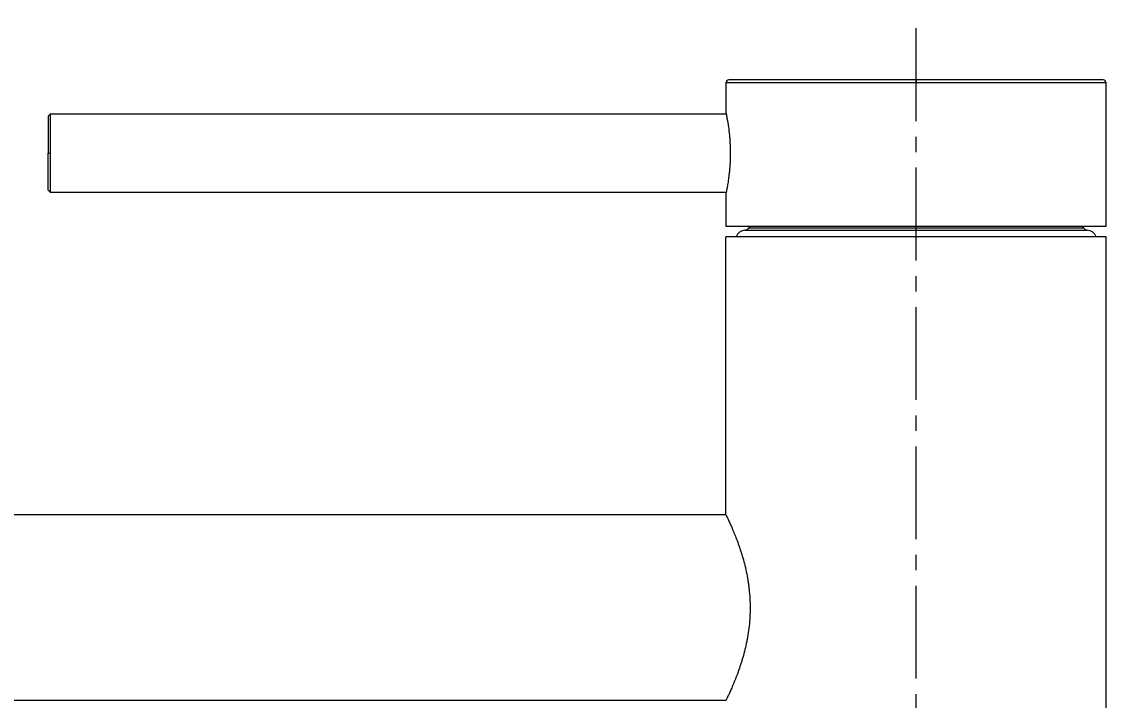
# Model space of a CAD drawing. Header units: millimetres. Extents: x 12315 to 13087, y 2477 to 3022.
# Drawn here: x 12769.6 to 12880.8, y 2787.4 to 2857 of the extents above; entities that cross this region are included whole.
import ezdxf

# ---------------------------------------------------------------- set-up
doc = ezdxf.new("R2010")
doc.units = ezdxf.units.MM
doc.linetypes.add('CENTER2', pattern=[28.575, 19.05, -3.175, 3.175, -3.175])
doc.linetypes.add('CENTERX2', pattern=[101.6, 63.5, -12.7, 12.7, -12.7])
doc.layers.add('CENTER', color=1, linetype='CENTERX2', lineweight=15)
doc.layers.add('DIM_', color=5, linetype='Continuous', lineweight=9)
doc.styles.get("Standard").update_dxf_attribs({"font": 'arial.ttf'})
doc.dimstyles.new('사본(2) STANDARD', dxfattribs={"dimscale": 0, "dimtxt": 4, "dimasz": 4, "dimexe": 1.25, "dimexo": 0.625, "dimgap": 1.5, "dimtad": 3, "dimtih": 1, "dimtoh": 1, "dimdec": 1, "dimzin": 9, "dimdsep": 46, "dimtxsty": 'Standard', "dimcen": 2.5, "dimclrd": 5, "dimclre": 5, "dimclrt": 5, "dimadec": 0, "dimazin": 0, "dimtfac": 1, "dimtdec": 1, "dimtmove": 0, "dimatfit": 3, "dimfxl": 1.25, "dimtfill": 1, "dimtolj": 1, "dimtzin": 0, "dimarcsym": 0})

# ---------------------------------------------------------------- blocks, each defined once
blk = doc.blocks.new('*D8')
at = {"layer": 'Defpoints', "color": 0, "transparency": 16777216}
for p in [(12861.3, 2857.01), (12735.49, 2797.06), (12769.56, 2748.72), (12704.78, 2689.94), (12861.3, 2618.21)]:
    blk.add_point(p, dxfattribs=at)
at = {"layer": 'DIM_', "color": 5, "lineweight": -2, "transparency": 16777216}
for start, end in [(254.4624, 261.3884), (262.6107, 269.5376)]:
    blk.add_arc((12861.3, 3235.8), 495.64, start, end, dxfattribs=at)
at = {"layer": 'DIM_', "color": 5, "transparency": 16777216}
for points in [[(12728.35, 2757.63), (12728.72, 2758.91), (12724.69, 2759.36)], [(12857.3, 2740.84), (12857.3, 2739.51), (12861.3, 2740.16)]]:
    blk.add_solid(points, dxfattribs=at)
at = {"layer": 'DIM_', "color": 5, "transparency": 16777216, "insert": (12792.32, 2744.98), "char_height": 4, "attachment_point": 5, "bg_fill": 3, "box_fill_scale": 1.1, "bg_fill_color": 256, "bg_fill_true_color": 13158600, "bg_fill_transparency": 0}
blk.add_mtext('\\A1;16°', dxfattribs=at)

msp = doc.modelspace()

# ---------------------------------------------------------------- linework, layer by layer
at = {"linetype": 'Continuous', "lineweight": 18}
for p, q in [((12861.29, 2851.04), (12842.09, 2851.04)), ((12880.49, 2851.04), (12861.29, 2851.04)), ((12841.79, 2850.74), (12841.79, 2847.67)), ((12880.79, 2836.04), (12880.79, 2850.74)), ((12772.49, 2847.54), (12772.29, 2847.34)), ((12841.82, 2847.54), (12772.49, 2847.54)), ((12772.29, 2847.34), (12772.29, 2843.54)), ((12772.29, 2839.74), (12772.29, 2843.54)), ((12772.29, 2839.74), (12772.49, 2839.54)), ((12772.49, 2839.54), (12841.82, 2839.54)), ((12841.79, 2839.4), (12841.79, 2836.04)), ((12841.79, 2836.04), (12880.79, 2836.04)), ((12843.74, 2835.64), (12878.86, 2835.64)), ((12878.49, 2835.84), (12844.12, 2835.84)), ((12880.79, 2836.04), (12880.79, 2836.04)), ((12880.8, 2834.94), (12841.8, 2834.94)), ((12841.8, 2806.44), (12841.8, 2834.94)), ((12880.8, 2695.94), (12880.8, 2834.94)), ((12841.8, 2806.44), (12728.3, 2806.44)), ((12742.62, 2787.44), (12841.8, 2787.44))]:
    msp.add_line(p, q, dxfattribs=at)
at = {"linetype": 'Continuous', "lineweight": 13}
for p, q in [((12861.29, 2851.04), (12861.29, 2850.74)), ((12861.29, 2850.74), (12841.79, 2850.74)), ((12880.79, 2850.74), (12861.29, 2850.74)), ((12880.79, 2836.04), (12880.79, 2850.74)), ((12880.79, 2850.74), (12880.79, 2850.74))]:
    msp.add_line(p, q, dxfattribs=at)
at = {"linetype": 'Continuous', "lineweight": 18}
for centre, radius, start, end in [((12842.09, 2850.74), 0.3, 90, 180), ((12880.49, 2850.74), 0.3, 0, 90), ((12843.81, 2834.64), 1, 93.6905, 162.5412), ((12843.71, 2836.14), 0.5, 273.7047, 324.2084), ((12861.3, 2823.45), 21.19, 143.5546, 144.2029), ((12861.3, 2823.45), 21.19, 35.7971, 36.4453), ((12878.89, 2836.14), 0.5, 215.7916, 266.2953), ((12878.8, 2834.64), 1, 17.4588, 86.3095)]:
    msp.add_arc(centre, radius, start, end, dxfattribs=at)
for points, knots in [([(12772.49, 2847.54), (12772.49, 2847.54), (12772.49, 2847.54), (12772.49, 2847.53), (12772.49, 2847.53), (12772.49, 2847.51), (12772.49, 2847.49), (12772.49, 2847.44), (12772.49, 2847.4), (12772.49, 2847.33), (12772.49, 2847.28), (12772.49, 2847.22), (12772.49, 2847.21), (12772.49, 2847.18), (12772.49, 2847.14), (12772.49, 2847.1), (12772.49, 2847), (12772.49, 2846.87), (12772.49, 2846.72), (12772.49, 2846.59), (12772.49, 2846.55), (12772.49, 2846.48), (12772.49, 2846.46), (12772.49, 2846.41), (12772.49, 2846.3), (12772.49, 2846.08), (12772.49, 2845.87), (12772.49, 2845.66), (12772.49, 2845.54), (12772.49, 2845.4), (12772.49, 2845.37), (12772.49, 2845.31), (12772.49, 2845.22), (12772.49, 2845.13), (12772.49, 2844.95), (12772.49, 2844.7), (12772.49, 2844.45), (12772.49, 2844.26), (12772.49, 2844.19), (12772.49, 2844.06), (12772.49, 2844), (12772.49, 2843.8), (12772.49, 2843.67), (12772.49, 2843.54)], [0, 0, 0, 0, 0.030882, 0.030882, 0.062144, 0.062144, 0.124667, 0.124667, 0.187191, 0.187191, 0.249715, 0.249715, 0.265346, 0.265346, 0.280977, 0.312239, 0.312239, 0.374762, 0.437286, 0.437286, 0.468548, 0.468548, 0.484179, 0.484179, 0.49981, 0.562334, 0.624857, 0.624857, 0.687381, 0.687381, 0.703012, 0.703012, 0.718643, 0.749905, 0.749905, 0.812429, 0.874952, 0.874952, 0.906214, 0.906214, 0.937476, 0.937476, 1, 1, 1, 1]), ([(12841.79, 2847.69), (12841.79, 2847.69), (12841.79, 2847.68), (12841.8, 2847.66), (12841.8, 2847.63), (12841.82, 2847.57), (12841.83, 2847.52), (12841.83, 2847.51), (12841.83, 2847.49), (12841.84, 2847.48), (12841.84, 2847.45), (12841.85, 2847.42), (12841.86, 2847.35), (12841.88, 2847.23), (12841.91, 2847.1), (12841.93, 2846.98), (12841.94, 2846.94), (12841.95, 2846.88), (12841.95, 2846.86), (12841.96, 2846.82), (12841.98, 2846.71), (12842.01, 2846.51), (12842.04, 2846.31), (12842.07, 2846.1), (12842.08, 2845.99), (12842.1, 2845.85), (12842.1, 2845.82), (12842.11, 2845.76), (12842.12, 2845.67), (12842.13, 2845.58), (12842.15, 2845.4), (12842.17, 2845.16), (12842.19, 2844.9), (12842.2, 2844.73), (12842.2, 2844.7), (12842.21, 2844.63), (12842.21, 2844.6), (12842.21, 2844.5), (12842.22, 2844.43), (12842.23, 2844.23), (12842.24, 2843.95), (12842.24, 2843.68), (12842.24, 2843.54)], [0, 0, 0, 0, 0.049516, 0.049516, 0.112882, 0.176247, 0.176247, 0.192089, 0.192089, 0.20793, 0.20793, 0.239613, 0.239613, 0.302978, 0.366344, 0.366344, 0.398027, 0.398027, 0.413868, 0.413868, 0.42971, 0.493075, 0.556441, 0.556441, 0.619806, 0.619806, 0.635648, 0.635648, 0.651489, 0.683172, 0.683172, 0.746538, 0.809903, 0.809903, 0.825745, 0.825745, 0.841586, 0.841586, 0.873269, 0.873269, 0.936634, 1, 1, 1, 1]), ([(12772.49, 2843.54), (12772.49, 2843.41), (12772.49, 2843.27), (12772.49, 2843.01), (12772.49, 2842.89), (12772.49, 2842.63), (12772.49, 2842.5), (12772.49, 2842.31), (12772.49, 2842.25), (12772.49, 2842.13), (12772.49, 2842.06), (12772.49, 2841.88), (12772.49, 2841.65), (12772.49, 2841.42), (12772.49, 2841.29), (12772.49, 2841.26), (12772.49, 2841.21), (12772.49, 2841.18), (12772.49, 2841.1), (12772.49, 2841.05), (12772.49, 2840.9), (12772.49, 2840.7), (12772.49, 2840.53), (12772.49, 2840.4), (12772.49, 2840.34), (12772.49, 2840.29), (12772.49, 2840.25), (12772.49, 2840.23), (12772.49, 2840.14), (12772.49, 2840.07), (12772.49, 2839.95), (12772.49, 2839.84), (12772.49, 2839.75), (12772.49, 2839.7), (12772.49, 2839.69), (12772.49, 2839.67), (12772.49, 2839.67), (12772.49, 2839.64), (12772.49, 2839.63), (12772.49, 2839.59), (12772.49, 2839.55), (12772.49, 2839.54), (12772.49, 2839.54), (12772.49, 2839.54), (12772.49, 2839.54)], [0, 0, 0, 0, 0.06248, 0.06248, 0.124959, 0.124959, 0.187439, 0.187439, 0.218679, 0.218679, 0.249918, 0.249918, 0.312398, 0.374878, 0.374878, 0.390497, 0.390497, 0.406117, 0.406117, 0.437357, 0.437357, 0.499837, 0.562316, 0.562316, 0.593556, 0.609176, 0.609176, 0.624796, 0.624796, 0.687276, 0.687276, 0.749755, 0.812235, 0.812235, 0.827855, 0.827855, 0.843475, 0.843475, 0.874714, 0.874714, 0.937194, 0.999674, 0.999674, 1, 1, 1, 1]), ([(12842.24, 2843.54), (12842.24, 2843.4), (12842.24, 2843.26), (12842.23, 2842.99), (12842.22, 2842.71), (12842.21, 2842.45), (12842.2, 2842.28), (12842.2, 2842.25), (12842.19, 2842.18), (12842.19, 2842.15), (12842.18, 2842.05), (12842.18, 2841.99), (12842.16, 2841.8), (12842.14, 2841.55), (12842.11, 2841.32), (12842.09, 2841.15), (12842.08, 2841.09), (12842.07, 2841.01), (12842.07, 2840.98), (12842.06, 2840.93), (12842.04, 2840.79), (12842.01, 2840.57), (12841.98, 2840.39), (12841.95, 2840.21), (12841.94, 2840.13), (12841.92, 2840.04), (12841.92, 2840.02), (12841.91, 2839.98), (12841.9, 2839.93), (12841.89, 2839.88), (12841.87, 2839.79), (12841.85, 2839.67), (12841.83, 2839.59), (12841.82, 2839.53), (12841.82, 2839.51), (12841.81, 2839.48), (12841.81, 2839.47), (12841.8, 2839.43), (12841.79, 2839.4), (12841.79, 2839.39), (12841.79, 2839.39)], [0, 0, 0, 0, 0.063364, 0.063364, 0.126727, 0.190091, 0.190091, 0.205932, 0.205932, 0.221773, 0.221773, 0.253455, 0.253455, 0.316819, 0.380182, 0.380182, 0.411864, 0.411864, 0.427705, 0.427705, 0.443546, 0.50691, 0.570274, 0.570274, 0.633637, 0.633637, 0.649478, 0.649478, 0.665319, 0.697001, 0.697001, 0.760365, 0.823729, 0.823729, 0.85541, 0.85541, 0.887092, 0.887092, 0.950456, 1, 1, 1, 1]), ([(12841.8, 2806.44), (12841.8, 2806.44), (12841.81, 2806.42), (12841.84, 2806.36), (12841.86, 2806.31), (12841.92, 2806.19), (12841.96, 2806.11), (12842.01, 2806.01), (12842.01, 2806), (12842.03, 2805.97), (12842.03, 2805.96), (12842.05, 2805.92), (12842.08, 2805.85), (12842.12, 2805.76), (12842.21, 2805.58), (12842.27, 2805.45), (12842.4, 2805.15), (12842.46, 2804.99), (12842.56, 2804.78), (12842.57, 2804.73), (12842.61, 2804.65), (12842.63, 2804.6), (12842.69, 2804.46), (12842.72, 2804.37), (12842.84, 2804.07), (12842.92, 2803.87), (12843.08, 2803.44), (12843.16, 2803.21), (12843.27, 2802.86), (12843.31, 2802.74), (12843.36, 2802.58), (12843.37, 2802.55), (12843.39, 2802.49), (12843.4, 2802.46), (12843.43, 2802.36), (12843.45, 2802.3), (12843.54, 2801.98), (12843.62, 2801.72), (12843.76, 2801.18), (12843.82, 2800.9), (12843.94, 2800.33), (12844, 2800.04), (12844.06, 2799.66), (12844.07, 2799.59), (12844.09, 2799.47), (12844.09, 2799.44), (12844.1, 2799.36), (12844.13, 2799.17), (12844.15, 2798.98), (12844.2, 2798.51), (12844.23, 2798.2), (12844.26, 2797.58), (12844.27, 2797.26), (12844.27, 2796.94)], [0, 0, 0, 0, 0.062368, 0.062368, 0.124877, 0.124877, 0.187386, 0.187386, 0.195199, 0.195199, 0.203013, 0.203013, 0.21864, 0.249895, 0.249895, 0.312403, 0.312403, 0.374912, 0.374912, 0.390539, 0.390539, 0.406167, 0.406167, 0.437421, 0.437421, 0.49993, 0.49993, 0.562438, 0.562438, 0.593693, 0.593693, 0.601506, 0.601506, 0.60932, 0.60932, 0.624947, 0.624947, 0.687456, 0.687456, 0.749965, 0.749965, 0.812474, 0.812474, 0.828101, 0.828101, 0.835914, 0.835914, 0.843728, 0.874982, 0.874982, 0.937491, 0.937491, 1, 1, 1, 1]), ([(12844.27, 2796.94), (12844.27, 2796.62), (12844.26, 2796.3), (12844.23, 2795.68), (12844.18, 2795.06), (12844.09, 2794.45), (12844.03, 2794.08), (12844.02, 2794), (12844, 2793.85), (12843.96, 2793.63), (12843.91, 2793.41), (12843.82, 2792.98), (12843.76, 2792.71), (12843.62, 2792.16), (12843.54, 2791.9), (12843.45, 2791.58), (12843.43, 2791.52), (12843.39, 2791.39), (12843.37, 2791.33), (12843.31, 2791.14), (12843.27, 2791.02), (12843.16, 2790.67), (12843.08, 2790.44), (12842.92, 2790.01), (12842.84, 2789.81), (12842.72, 2789.51), (12842.69, 2789.42), (12842.64, 2789.3), (12842.63, 2789.28), (12842.61, 2789.23), (12842.6, 2789.21), (12842.57, 2789.14), (12842.56, 2789.1), (12842.46, 2788.89), (12842.4, 2788.73), (12842.27, 2788.43), (12842.21, 2788.3), (12842.1, 2788.06), (12842.05, 2787.95), (12841.99, 2787.84), (12841.98, 2787.82), (12841.96, 2787.77), (12841.95, 2787.75), (12841.93, 2787.69), (12841.91, 2787.66), (12841.86, 2787.57), (12841.84, 2787.52), (12841.81, 2787.46), (12841.8, 2787.44), (12841.8, 2787.44)], [0, 0, 0, 0, 0.0625, 0.0625, 0.125, 0.1875, 0.1875, 0.203125, 0.203125, 0.21875, 0.25, 0.25, 0.3125, 0.3125, 0.375, 0.375, 0.390625, 0.390625, 0.40625, 0.40625, 0.4375, 0.4375, 0.5, 0.5, 0.5625, 0.5625, 0.59375, 0.59375, 0.601563, 0.601563, 0.609375, 0.609375, 0.625, 0.625, 0.6875, 0.6875, 0.75, 0.75, 0.8125, 0.8125, 0.828125, 0.828125, 0.84375, 0.84375, 0.875, 0.875, 0.9375, 0.9375, 1, 1, 1, 1])]:
    msp.add_open_spline(points, degree=3, knots=knots, dxfattribs=at)
msp.add_open_spline([(12772.29, 2843.54), (12772.36, 2843.54), (12772.43, 2843.54), (12772.49, 2843.54)], degree=3, dxfattribs=at)
at = {"layer": 'CENTER', "color": 1, "linetype": 'CENTER2', "ltscale": 0.5}
msp.add_line((12861.3, 2618.21), (12861.3, 2857.01), dxfattribs=at)

# ---------------------------------------------------------------- next in the draw order: dimensions: what is measured, and where the dimension line sits
at = {"layer": 'DIM_'}
dim = msp.add_angular_dim_2l(base=(12769.56, 2748.72), line1=((12861.3, 2618.21), (12861.3, 2857.01)), line2=((12704.78, 2689.94), (12735.49, 2797.06)), dimstyle='사본(2) STANDARD', override={"dimscale": 1, "dimtad": 0}, dxfattribs=at)
dim.commit()
dim.dimension.update_dxf_attribs({"geometry": '*D8', "text_midpoint": (12792.32, 2744.98)})

doc.saveas('drawing.dxf')
